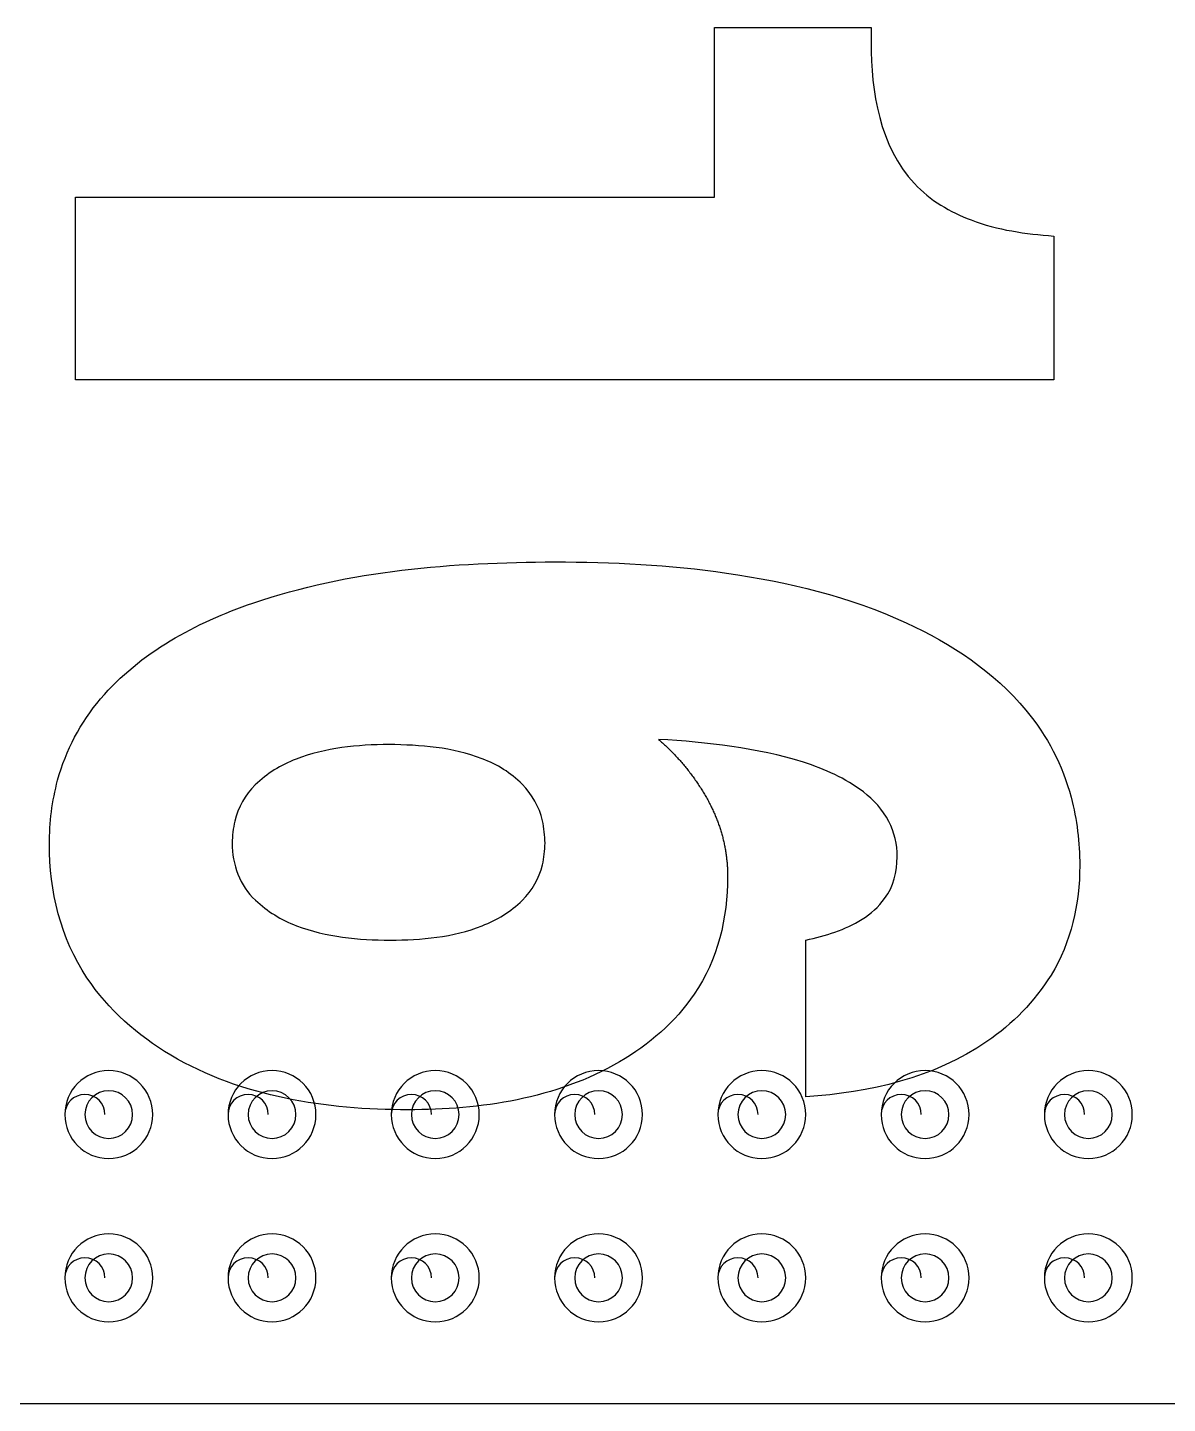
# Model space of a CAD drawing. Header units: millimetres. Extents: x -26.5 to 28.9, y -30 to 30.
# Drawn here: x -6.4 to -1.86, y -2.2 to 3.28 of the extents above; entities that cross this region are included whole.
import ezdxf

# ---------------------------------------------------------------- set-up
doc = ezdxf.new("R2010")
doc.units = ezdxf.units.MM
doc.layers.add('Feature', color=7, linetype='CONTINUOUS')

msp = doc.modelspace()

# ---------------------------------------------------------------- linework, layer by layer
at = {"layer": 'Feature'}
for p, q in [((-3.66299, 2.60149, 2.72), (-3.66299, 3.27649, 2.72)), ((-3.66299, 3.27649, 2.72), (-3.03992, 3.27649, 2.72)), ((-3.66299, 2.60149, 2.72), (-3.66299, 3.27649, 2.72)), ((-3.66299, 2.60149, 2.67), (-3.66299, 3.27649, 2.67)), ((-3.66299, 3.27649, 2.67), (-3.66299, 3.27649, 2.72)), ((-3.66299, 3.27649, 2.72), (-3.03992, 3.27649, 2.72)), ((-3.66299, 3.27649, 2.67), (-3.66299, 3.27649, 2.72)), ((-3.66299, 3.27649, 2.67), (-3.03992, 3.27649, 2.67)), ((-3.66299, 3.27649, 2.67), (-3.03992, 3.27649, 2.67)), ((-3.66299, 2.60149, 2.67), (-3.66299, 3.27649, 2.67)), ((-3.03992, 3.27649, 2.72), (-3.03992, 3.21726, 2.72)), ((-3.03992, 3.27649, 2.67), (-3.03992, 3.27649, 2.72)), ((-3.03992, 3.27649, 2.72), (-3.03992, 3.21726, 2.72)), ((-3.03992, 3.27649, 2.67), (-3.03992, 3.27649, 2.72)), ((-3.03992, 3.27649, 2.67), (-3.03992, 3.21726, 2.67)), ((-3.03992, 3.27649, 2.67), (-3.03992, 3.21726, 2.67)), ((-3.03992, 3.21726, 2.67), (-3.03992, 3.21726, 2.72)), ((-3.03992, 3.21726, 2.67), (-3.03992, 3.21726, 2.72)), ((-6.20722, 1.87457, 2.72), (-6.20722, 2.60149, 2.72)), ((-6.20722, 2.60149, 2.72), (-3.66299, 2.60149, 2.72)), ((-6.20722, 1.87457, 2.72), (-6.20722, 2.60149, 2.72)), ((-6.20722, 1.87457, 2.67), (-6.20722, 2.60149, 2.67)), ((-6.20722, 2.60149, 2.67), (-6.20722, 2.60149, 2.72)), ((-6.20722, 2.60149, 2.72), (-3.66299, 2.60149, 2.72)), ((-6.20722, 2.60149, 2.67), (-6.20722, 2.60149, 2.72)), ((-6.20722, 2.60149, 2.67), (-3.66299, 2.60149, 2.67)), ((-6.20722, 1.87457, 2.67), (-6.20722, 2.60149, 2.67)), ((-6.20722, 2.60149, 2.67), (-3.66299, 2.60149, 2.67)), ((-3.66299, 2.60149, 2.67), (-3.66299, 2.60149, 2.72)), ((-3.66299, 2.60149, 2.67), (-3.66299, 2.60149, 2.72)), ((-2.31299, 2.44653, 2.72), (-2.31299, 1.87457, 2.72)), ((-2.31299, 2.44653, 2.67), (-2.31299, 2.44653, 2.72)), ((-2.31299, 2.44653, 2.72), (-2.31299, 1.87457, 2.72)), ((-2.31299, 2.44653, 2.67), (-2.31299, 2.44653, 2.72)), ((-2.31299, 2.44653, 2.67), (-2.31299, 1.87457, 2.67)), ((-2.31299, 2.44653, 2.67), (-2.31299, 1.87457, 2.67)), ((-2.31299, 1.87457, 2.72), (-6.20722, 1.87457, 2.72)), ((-6.20722, 1.87457, 2.67), (-6.20722, 1.87457, 2.72)), ((-2.31299, 1.87457, 2.72), (-6.20722, 1.87457, 2.72)), ((-2.31299, 1.87457, 2.67), (-6.20722, 1.87457, 2.67)), ((-6.20722, 1.87457, 2.67), (-6.20722, 1.87457, 2.72)), ((-2.31299, 1.87457, 2.67), (-6.20722, 1.87457, 2.67)), ((-2.31299, 1.87457, 2.67), (-2.31299, 1.87457, 2.72)), ((-2.31299, 1.87457, 2.67), (-2.31299, 1.87457, 2.72)), ((-4.29986, 1.14972, 2.67), (-4.29986, 1.14972, 2.72)), ((-4.29986, 1.14972, 2.67), (-4.29986, 1.14972, 2.72)), ((-3.8861, 0.44308, 2.67), (-3.8861, 0.44308, 2.72)), ((-3.8861, 0.44308, 2.67), (-3.8861, 0.44308, 2.72)), ((-4.95945, 0.4228, 2.67), (-4.95945, 0.4228, 2.72)), ((-4.95945, 0.4228, 2.67), (-4.95945, 0.4228, 2.72)), ((-6.31107, 0.02607, 2.67), (-6.31107, 0.02607, 2.72)), ((-6.31107, 0.02607, 2.67), (-6.31107, 0.02607, 2.72)), ((-5.58415, 0.03013, 2.67), (-5.58415, 0.03013, 2.72)), ((-5.58415, 0.03013, 2.67), (-5.58415, 0.03013, 2.72)), ((-4.33799, 0.03013, 2.67), (-4.33799, 0.03013, 2.72)), ((-4.33799, 0.03013, 2.67), (-4.33799, 0.03013, 2.72)), ((-2.93607, -0.02423, 2.67), (-2.93607, -0.02423, 2.72)), ((-2.93607, -0.02423, 2.67), (-2.93607, -0.02423, 2.72)), ((-3.61107, -0.10373, 2.67), (-3.61107, -0.10373, 2.72)), ((-3.61107, -0.10373, 2.67), (-3.61107, -0.10373, 2.72)), ((-2.20915, -0.05911, 2.67), (-2.20915, -0.05911, 2.72)), ((-2.20915, -0.05911, 2.67), (-2.20915, -0.05911, 2.72)), ((-4.95458, -0.35605, 2.67), (-4.95458, -0.35605, 2.72)), ((-4.95458, -0.35605, 2.67), (-4.95458, -0.35605, 2.72)), ((-3.29953, -0.97913, 2.72), (-3.29953, -0.35605, 2.72)), ((-3.29953, -0.97913, 2.72), (-3.29953, -0.35605, 2.72)), ((-3.29953, -0.97913, 2.67), (-3.29953, -0.35605, 2.67)), ((-3.29953, -0.35605, 2.67), (-3.29953, -0.35605, 2.72)), ((-3.29953, -0.35605, 2.67), (-3.29953, -0.35605, 2.72)), ((-3.29953, -0.97913, 2.67), (-3.29953, -0.35605, 2.67)), ((-3.29953, -0.97913, 2.67), (-3.29953, -0.97913, 2.72)), ((-3.29953, -0.97913, 2.67), (-3.29953, -0.97913, 2.72)), ((-4.88319, -1.03105, 2.67), (-4.88319, -1.03105, 2.72)), ((-4.88319, -1.03105, 2.67), (-4.88319, -1.03105, 2.72)), ((-6.25, -1.05, 1.68), (-6.25, -1.05, 1.72)), ((-6.25, -1.05, 1.68), (-6.25, -1.05, 1.72)), ((-5.9, -1.05, 1.68), (-5.9, -1.05, 1.72)), ((-5.9, -1.05, 1.68), (-5.9, -1.05, 1.72)), ((-5.6, -1.05, 1.68), (-5.6, -1.05, 1.72)), ((-5.6, -1.05, 1.68), (-5.6, -1.05, 1.72)), ((-5.25, -1.05, 1.68), (-5.25, -1.05, 1.72)), ((-5.25, -1.05, 1.68), (-5.25, -1.05, 1.72)), ((-4.95, -1.05, 1.68), (-4.95, -1.05, 1.72)), ((-4.95, -1.05, 1.68), (-4.95, -1.05, 1.72)), ((-4.6, -1.05, 1.68), (-4.6, -1.05, 1.72)), ((-4.6, -1.05, 1.68), (-4.6, -1.05, 1.72)), ((-4.3, -1.05, 1.68), (-4.3, -1.05, 1.72)), ((-4.3, -1.05, 1.68), (-4.3, -1.05, 1.72)), ((-3.95, -1.05, 1.68), (-3.95, -1.05, 1.72)), ((-3.95, -1.05, 1.68), (-3.95, -1.05, 1.72)), ((-3.65, -1.05, 1.68), (-3.65, -1.05, 1.72)), ((-3.65, -1.05, 1.68), (-3.65, -1.05, 1.72)), ((-3.3, -1.05, 1.68), (-3.3, -1.05, 1.72)), ((-3.3, -1.05, 1.68), (-3.3, -1.05, 1.72)), ((-3, -1.05, 1.68), (-3, -1.05, 1.72)), ((-3, -1.05, 1.68), (-3, -1.05, 1.72)), ((-2.65, -1.05, 1.68), (-2.65, -1.05, 1.72)), ((-2.65, -1.05, 1.68), (-2.65, -1.05, 1.72)), ((-2.35, -1.05, 1.68), (-2.35, -1.05, 1.72)), ((-2.35, -1.05, 1.68), (-2.35, -1.05, 1.72)), ((-2, -1.05, 1.68), (-2, -1.05, 1.72)), ((-2, -1.05, 1.68), (-2, -1.05, 1.72)), ((-6.25, -1.7, 1.68), (-6.25, -1.7, 1.72)), ((-6.25, -1.7, 1.68), (-6.25, -1.7, 1.72)), ((-5.9, -1.7, 1.68), (-5.9, -1.7, 1.72)), ((-5.9, -1.7, 1.68), (-5.9, -1.7, 1.72)), ((-5.6, -1.7, 1.68), (-5.6, -1.7, 1.72)), ((-5.6, -1.7, 1.68), (-5.6, -1.7, 1.72)), ((-5.25, -1.7, 1.68), (-5.25, -1.7, 1.72)), ((-5.25, -1.7, 1.68), (-5.25, -1.7, 1.72)), ((-4.95, -1.7, 1.68), (-4.95, -1.7, 1.72)), ((-4.95, -1.7, 1.68), (-4.95, -1.7, 1.72)), ((-4.6, -1.7, 1.68), (-4.6, -1.7, 1.72)), ((-4.6, -1.7, 1.68), (-4.6, -1.7, 1.72)), ((-4.3, -1.7, 1.68), (-4.3, -1.7, 1.72)), ((-4.3, -1.7, 1.68), (-4.3, -1.7, 1.72)), ((-3.95, -1.7, 1.68), (-3.95, -1.7, 1.72)), ((-3.95, -1.7, 1.68), (-3.95, -1.7, 1.72)), ((-3.65, -1.7, 1.68), (-3.65, -1.7, 1.72)), ((-3.65, -1.7, 1.68), (-3.65, -1.7, 1.72)), ((-3.3, -1.7, 1.68), (-3.3, -1.7, 1.72)), ((-3.3, -1.7, 1.68), (-3.3, -1.7, 1.72)), ((-3, -1.7, 1.68), (-3, -1.7, 1.72)), ((-3, -1.7, 1.68), (-3, -1.7, 1.72)), ((-2.65, -1.7, 1.68), (-2.65, -1.7, 1.72)), ((-2.65, -1.7, 1.68), (-2.65, -1.7, 1.72)), ((-2.35, -1.7, 1.68), (-2.35, -1.7, 1.72)), ((-2.35, -1.7, 1.68), (-2.35, -1.7, 1.72)), ((-2, -1.7, 1.68), (-2, -1.7, 1.72)), ((-2, -1.7, 1.68), (-2, -1.7, 1.72)), ((-10.5, -2.2, 2.72), (3.5, -2.2, 2.72)), ((-10.5, -2.2, 1.72), (3.5, -2.2, 1.72)), ((-10.5, -2.2, 2.72), (3.5, -2.2, 2.72)), ((-10.5, -2.2, 1.72), (3.5, -2.2, 1.72))]:
    msp.add_line(p, q, dxfattribs=at)
for centre, radius, start, end in [((-6.075, -1.05, 1.72), 0.175, 0, 180), ((-6.075, -1.05, 1.68), 0.175, 0, 180), ((-6.075, -1.05, 1.72), 0.175, 0, 180), ((-6.075, -1.05, 1.68), 0.175, 0, 180), ((-5.425, -1.05, 1.72), 0.175, 0, -180), ((-5.425, -1.05, 1.68), 0.175, 0, -180), ((-5.425, -1.05, 1.72), 0.175, 0, -180), ((-5.425, -1.05, 1.68), 0.175, 0, -180), ((-4.775, -1.05, 1.72), 0.175, 0, 180), ((-4.775, -1.05, 1.68), 0.175, 0, 180), ((-4.775, -1.05, 1.72), 0.175, 0, 180), ((-4.775, -1.05, 1.68), 0.175, 0, 180), ((-4.125, -1.05, 1.72), 0.175, 0, 180), ((-4.125, -1.05, 1.68), 0.175, 0, 180), ((-4.125, -1.05, 1.72), 0.175, 0, 180), ((-4.125, -1.05, 1.68), 0.175, 0, 180), ((-3.475, -1.05, 1.72), 0.175, 0, 180), ((-3.475, -1.05, 1.68), 0.175, 0, 180), ((-3.475, -1.05, 1.72), 0.175, 0, 180), ((-3.475, -1.05, 1.68), 0.175, 0, 180), ((-2.825, -1.05, 1.72), 0.175, 0, 180), ((-2.825, -1.05, 1.68), 0.175, 0, 180), ((-2.825, -1.05, 1.72), 0.175, 0, 180), ((-2.825, -1.05, 1.68), 0.175, 0, 180), ((-2.175, -1.05, 1.72), 0.175, 0, 180), ((-2.175, -1.05, 1.68), 0.175, 0, 180), ((-2.175, -1.05, 1.72), 0.175, 0, 180), ((-2.175, -1.05, 1.68), 0.175, 0, 180), ((-6.17, -1.05, 1.68), 0.08, 0, 180), ((-6.17, -1.05, 1.68), 0.08, 0, 180), ((-6.075, -1.05, 1.6), 0.095, 0, 180), ((-6.075, -1.05, 1.6), 0.095, 0, 180), ((-5.98, -1.05, 1.68), 0.08, 0, 0), ((-5.98, -1.05, 1.68), 0.08, 0, 0), ((-5.52, -1.05, 1.68), 0.08, 0, 180), ((-5.52, -1.05, 1.68), 0.08, 0, 180), ((-5.425, -1.05, 1.6), 0.095, 0, -180), ((-5.425, -1.05, 1.6), 0.095, 0, -180), ((-5.33, -1.05, 1.68), 0.08, 0, 0), ((-5.33, -1.05, 1.68), 0.08, 0, 0), ((-4.87, -1.05, 1.68), 0.08, 0, 180), ((-4.87, -1.05, 1.68), 0.08, 0, 180), ((-4.775, -1.05, 1.6), 0.095, 0, 180), ((-4.775, -1.05, 1.6), 0.095, 0, 180), ((-4.68, -1.05, 1.68), 0.08, 0, 0), ((-4.68, -1.05, 1.68), 0.08, 0, 0), ((-4.22, -1.05, 1.68), 0.08, 0, 180), ((-4.22, -1.05, 1.68), 0.08, 0, 180), ((-4.125, -1.05, 1.6), 0.095, 0, 180), ((-4.125, -1.05, 1.6), 0.095, 0, 180), ((-4.03, -1.05, 1.68), 0.08, 0, 0), ((-4.03, -1.05, 1.68), 0.08, 0, 0), ((-3.57, -1.05, 1.68), 0.08, 0, 180), ((-3.57, -1.05, 1.68), 0.08, 0, 180), ((-3.475, -1.05, 1.6), 0.095, 0, 180), ((-3.475, -1.05, 1.6), 0.095, 0, 180), ((-3.38, -1.05, 1.68), 0.08, 0, 0), ((-3.38, -1.05, 1.68), 0.08, 0, 0), ((-2.92, -1.05, 1.68), 0.08, 0, 180), ((-2.92, -1.05, 1.68), 0.08, 0, 180), ((-2.825, -1.05, 1.6), 0.095, 0, 180), ((-2.825, -1.05, 1.6), 0.095, 0, 180), ((-2.73, -1.05, 1.68), 0.08, 0, 0), ((-2.73, -1.05, 1.68), 0.08, 0, 0), ((-2.27, -1.05, 1.68), 0.08, 0, 180), ((-2.27, -1.05, 1.68), 0.08, 0, 180), ((-2.175, -1.05, 1.6), 0.095, 0, 180), ((-2.175, -1.05, 1.6), 0.095, 0, 180), ((-2.08, -1.05, 1.68), 0.08, 0, 0), ((-2.08, -1.05, 1.68), 0.08, 0, 0), ((-6.075, -1.05, 1.68), 0.175, 180, 0), ((-6.075, -1.05, 1.68), 0.175, 180, 0), ((-6.075, -1.05, 1.72), 0.175, 180, 0), ((-6.075, -1.05, 1.72), 0.175, 180, 0), ((-6.075, -1.05, 1.6), 0.095, 180, 0), ((-6.075, -1.05, 1.6), 0.095, 180, 0), ((-5.425, -1.05, 1.68), 0.175, -180, 0), ((-5.425, -1.05, 1.68), 0.175, -180, 0), ((-5.425, -1.05, 1.72), 0.175, -180, 0), ((-5.425, -1.05, 1.72), 0.175, -180, 0), ((-5.425, -1.05, 1.6), 0.095, -180, 0), ((-5.425, -1.05, 1.6), 0.095, -180, 0), ((-4.775, -1.05, 1.68), 0.175, 180, 0), ((-4.775, -1.05, 1.68), 0.175, 180, 0), ((-4.775, -1.05, 1.72), 0.175, 180, 0), ((-4.775, -1.05, 1.72), 0.175, 180, 0), ((-4.775, -1.05, 1.6), 0.095, 180, 0), ((-4.775, -1.05, 1.6), 0.095, 180, 0), ((-4.125, -1.05, 1.68), 0.175, 180, 0), ((-4.125, -1.05, 1.68), 0.175, 180, 0), ((-4.125, -1.05, 1.72), 0.175, 180, 0), ((-4.125, -1.05, 1.72), 0.175, 180, 0), ((-4.125, -1.05, 1.6), 0.095, 180, 0), ((-4.125, -1.05, 1.6), 0.095, 180, 0), ((-3.475, -1.05, 1.68), 0.175, 180, 0), ((-3.475, -1.05, 1.68), 0.175, 180, 0), ((-3.475, -1.05, 1.72), 0.175, 180, 0), ((-3.475, -1.05, 1.72), 0.175, 180, 0), ((-3.475, -1.05, 1.6), 0.095, 180, 0), ((-3.475, -1.05, 1.6), 0.095, 180, 0), ((-2.825, -1.05, 1.68), 0.175, 180, 0), ((-2.825, -1.05, 1.68), 0.175, 180, 0), ((-2.825, -1.05, 1.72), 0.175, 180, 0), ((-2.825, -1.05, 1.72), 0.175, 180, 0), ((-2.825, -1.05, 1.6), 0.095, 180, 0), ((-2.825, -1.05, 1.6), 0.095, 180, 0), ((-2.175, -1.05, 1.68), 0.175, 180, 0), ((-2.175, -1.05, 1.68), 0.175, 180, 0), ((-2.175, -1.05, 1.72), 0.175, 180, 0), ((-2.175, -1.05, 1.72), 0.175, 180, 0), ((-2.175, -1.05, 1.6), 0.095, 180, 0), ((-2.175, -1.05, 1.6), 0.095, 180, 0), ((-6.075, -1.7, 1.72), 0.175, 0, 180), ((-6.075, -1.7, 1.68), 0.175, 0, 180), ((-6.075, -1.7, 1.72), 0.175, 0, 180), ((-6.075, -1.7, 1.68), 0.175, 0, 180), ((-5.425, -1.7, 1.72), 0.175, 0, -180), ((-5.425, -1.7, 1.68), 0.175, 0, -180), ((-5.425, -1.7, 1.72), 0.175, 0, -180), ((-5.425, -1.7, 1.68), 0.175, 0, -180), ((-4.775, -1.7, 1.72), 0.175, 0, 180), ((-4.775, -1.7, 1.68), 0.175, 0, 180), ((-4.775, -1.7, 1.72), 0.175, 0, 180), ((-4.775, -1.7, 1.68), 0.175, 0, 180), ((-4.125, -1.7, 1.72), 0.175, 0, 180), ((-4.125, -1.7, 1.68), 0.175, 0, 180), ((-4.125, -1.7, 1.72), 0.175, 0, 180), ((-4.125, -1.7, 1.68), 0.175, 0, 180), ((-3.475, -1.7, 1.72), 0.175, 0, 180), ((-3.475, -1.7, 1.68), 0.175, 0, 180), ((-3.475, -1.7, 1.72), 0.175, 0, 180), ((-3.475, -1.7, 1.68), 0.175, 0, 180), ((-2.825, -1.7, 1.72), 0.175, 0, 180), ((-2.825, -1.7, 1.68), 0.175, 0, 180), ((-2.825, -1.7, 1.72), 0.175, 0, 180), ((-2.825, -1.7, 1.68), 0.175, 0, 180), ((-2.175, -1.7, 1.72), 0.175, 0, 180), ((-2.175, -1.7, 1.68), 0.175, 0, 180), ((-2.175, -1.7, 1.72), 0.175, 0, 180), ((-2.175, -1.7, 1.68), 0.175, 0, 180), ((-6.17, -1.7, 1.68), 0.08, 0, 180), ((-6.17, -1.7, 1.68), 0.08, 0, 180), ((-6.075, -1.7, 1.6), 0.095, 0, 180), ((-6.075, -1.7, 1.6), 0.095, 0, 180), ((-5.98, -1.7, 1.68), 0.08, 0, 0), ((-5.98, -1.7, 1.68), 0.08, 0, 0), ((-5.52, -1.7, 1.68), 0.08, 0, 180), ((-5.52, -1.7, 1.68), 0.08, 0, 180), ((-5.425, -1.7, 1.6), 0.095, 0, -180), ((-5.425, -1.7, 1.6), 0.095, 0, -180), ((-5.33, -1.7, 1.68), 0.08, 0, 0), ((-5.33, -1.7, 1.68), 0.08, 0, 0), ((-4.87, -1.7, 1.68), 0.08, 0, 180), ((-4.87, -1.7, 1.68), 0.08, 0, 180), ((-4.775, -1.7, 1.6), 0.095, 0, 180), ((-4.775, -1.7, 1.6), 0.095, 0, 180), ((-4.68, -1.7, 1.68), 0.08, 0, 0), ((-4.68, -1.7, 1.68), 0.08, 0, 0), ((-4.22, -1.7, 1.68), 0.08, 0, 180), ((-4.22, -1.7, 1.68), 0.08, 0, 180), ((-4.125, -1.7, 1.6), 0.095, 0, 180), ((-4.125, -1.7, 1.6), 0.095, 0, 180), ((-4.03, -1.7, 1.68), 0.08, 0, 0), ((-4.03, -1.7, 1.68), 0.08, 0, 0), ((-3.57, -1.7, 1.68), 0.08, 0, 180), ((-3.57, -1.7, 1.68), 0.08, 0, 180), ((-3.475, -1.7, 1.6), 0.095, 0, 180), ((-3.475, -1.7, 1.6), 0.095, 0, 180), ((-3.38, -1.7, 1.68), 0.08, 0, 0), ((-3.38, -1.7, 1.68), 0.08, 0, 0), ((-2.92, -1.7, 1.68), 0.08, 0, 180), ((-2.92, -1.7, 1.68), 0.08, 0, 180), ((-2.825, -1.7, 1.6), 0.095, 0, 180), ((-2.825, -1.7, 1.6), 0.095, 0, 180), ((-2.73, -1.7, 1.68), 0.08, 0, 0), ((-2.73, -1.7, 1.68), 0.08, 0, 0), ((-2.27, -1.7, 1.68), 0.08, 0, 180), ((-2.27, -1.7, 1.68), 0.08, 0, 180), ((-2.175, -1.7, 1.6), 0.095, 0, 180), ((-2.175, -1.7, 1.6), 0.095, 0, 180), ((-2.08, -1.7, 1.68), 0.08, 0, 0), ((-2.08, -1.7, 1.68), 0.08, 0, 0), ((-6.075, -1.7, 1.68), 0.175, 180, 0), ((-6.075, -1.7, 1.68), 0.175, 180, 0), ((-6.075, -1.7, 1.72), 0.175, 180, 0), ((-6.075, -1.7, 1.72), 0.175, 180, 0), ((-6.075, -1.7, 1.6), 0.095, 180, 0), ((-6.075, -1.7, 1.6), 0.095, 180, 0), ((-5.425, -1.7, 1.68), 0.175, -180, 0), ((-5.425, -1.7, 1.68), 0.175, -180, 0), ((-5.425, -1.7, 1.72), 0.175, -180, 0), ((-5.425, -1.7, 1.72), 0.175, -180, 0), ((-5.425, -1.7, 1.6), 0.095, -180, 0), ((-5.425, -1.7, 1.6), 0.095, -180, 0), ((-4.775, -1.7, 1.68), 0.175, 180, 0), ((-4.775, -1.7, 1.68), 0.175, 180, 0), ((-4.775, -1.7, 1.72), 0.175, 180, 0), ((-4.775, -1.7, 1.72), 0.175, 180, 0), ((-4.775, -1.7, 1.6), 0.095, 180, 0), ((-4.775, -1.7, 1.6), 0.095, 180, 0), ((-4.125, -1.7, 1.68), 0.175, 180, 0), ((-4.125, -1.7, 1.68), 0.175, 180, 0), ((-4.125, -1.7, 1.72), 0.175, 180, 0), ((-4.125, -1.7, 1.72), 0.175, 180, 0), ((-4.125, -1.7, 1.6), 0.095, 180, 0), ((-4.125, -1.7, 1.6), 0.095, 180, 0), ((-3.475, -1.7, 1.68), 0.175, 180, 0), ((-3.475, -1.7, 1.68), 0.175, 180, 0), ((-3.475, -1.7, 1.72), 0.175, 180, 0), ((-3.475, -1.7, 1.72), 0.175, 180, 0), ((-3.475, -1.7, 1.6), 0.095, 180, 0), ((-3.475, -1.7, 1.6), 0.095, 180, 0), ((-2.825, -1.7, 1.68), 0.175, 180, 0), ((-2.825, -1.7, 1.68), 0.175, 180, 0), ((-2.825, -1.7, 1.72), 0.175, 180, 0), ((-2.825, -1.7, 1.72), 0.175, 180, 0), ((-2.825, -1.7, 1.6), 0.095, 180, 0), ((-2.825, -1.7, 1.6), 0.095, 180, 0), ((-2.175, -1.7, 1.68), 0.175, 180, 0), ((-2.175, -1.7, 1.68), 0.175, 180, 0), ((-2.175, -1.7, 1.72), 0.175, 180, 0), ((-2.175, -1.7, 1.72), 0.175, 180, 0), ((-2.175, -1.7, 1.6), 0.095, 180, 0), ((-2.175, -1.7, 1.6), 0.095, 180, 0)]:
    msp.add_arc(centre, radius, start, end, dxfattribs=at)
for points, degree, knots in [([(-3.03992, 3.21726, 2.72), (-3.0399, 3.01993, 2.72), (-3.00642, 2.8051, 2.72), (-2.86711, 2.65504, 2.72), (-2.80555, 2.58906, 2.72), (-2.72569, 2.54185, 2.72), (-2.64157, 2.51062, 2.72), (-2.5366, 2.4704, 2.72), (-2.42445, 2.45487, 2.72), (-2.31299, 2.44653, 2.72)], 3, [0, 0, 0, 0, 0.498409, 0.498409, 0.498409, 0.721971, 0.721971, 0.721971, 1, 1, 1, 1]), ([(-3.03992, 3.21726, 2.72), (-3.0399, 3.01993, 2.72), (-3.00642, 2.8051, 2.72), (-2.86711, 2.65504, 2.72), (-2.80555, 2.58906, 2.72), (-2.72569, 2.54185, 2.72), (-2.64157, 2.51062, 2.72), (-2.5366, 2.4704, 2.72), (-2.42445, 2.45487, 2.72), (-2.31299, 2.44653, 2.72)], 3, [0, 0, 0, 0, 0.498409, 0.498409, 0.498409, 0.721971, 0.721971, 0.721971, 1, 1, 1, 1]), ([(-3.03992, 3.21726, 2.67), (-3.0399, 3.01993, 2.67), (-3.00642, 2.8051, 2.67), (-2.86711, 2.65504, 2.67), (-2.80555, 2.58906, 2.67), (-2.72569, 2.54185, 2.67), (-2.64157, 2.51062, 2.67), (-2.5366, 2.4704, 2.67), (-2.42445, 2.45487, 2.67), (-2.31299, 2.44653, 2.67)], 3, [0, 0, 0, 0, 0.498409, 0.498409, 0.498409, 0.721971, 0.721971, 0.721971, 1, 1, 1, 1]), ([(-3.03992, 3.21726, 2.67), (-3.0399, 3.01993, 2.67), (-3.00642, 2.8051, 2.67), (-2.86711, 2.65504, 2.67), (-2.80555, 2.58906, 2.67), (-2.72569, 2.54185, 2.67), (-2.64157, 2.51062, 2.67), (-2.5366, 2.4704, 2.67), (-2.42445, 2.45487, 2.67), (-2.31299, 2.44653, 2.67)], 3, [0, 0, 0, 0, 0.498409, 0.498409, 0.498409, 0.721971, 0.721971, 0.721971, 1, 1, 1, 1]), ([(-6.31107, 0.02607, 2.72), (-6.31128, 0.11245, 2.72), (-6.30046, 0.19736, 2.72), (-6.27862, 0.28082, 2.72), (-6.24509, 0.40109, 2.72), (-6.18803, 0.50899, 2.72), (-6.10743, 0.60453, 2.72), (-5.94978, 0.78963, 2.72), (-5.72812, 0.90735, 2.72), (-5.50139, 0.98584, 2.72), (-5.11562, 1.11691, 2.72), (-4.70467, 1.14804, 2.72), (-4.29986, 1.14972, 2.72)], 3, [0, 0, 0, 0, 0.100213, 0.100213, 0.100213, 0.243793, 0.243793, 0.243793, 0.525788, 0.525788, 0.525788, 1, 1, 1, 1]), ([(-6.31107, 0.02607, 2.72), (-6.31128, 0.11245, 2.72), (-6.30046, 0.19736, 2.72), (-6.27862, 0.28082, 2.72), (-6.24509, 0.40109, 2.72), (-6.18803, 0.50899, 2.72), (-6.10743, 0.60453, 2.72), (-5.94978, 0.78963, 2.72), (-5.72812, 0.90735, 2.72), (-5.50139, 0.98584, 2.72), (-5.11562, 1.11691, 2.72), (-4.70467, 1.14804, 2.72), (-4.29986, 1.14972, 2.72)], 3, [0, 0, 0, 0, 0.100213, 0.100213, 0.100213, 0.243793, 0.243793, 0.243793, 0.525788, 0.525788, 0.525788, 1, 1, 1, 1]), ([(-6.31107, 0.02607, 2.67), (-6.31128, 0.11245, 2.67), (-6.30046, 0.19736, 2.67), (-6.27862, 0.28082, 2.67), (-6.24509, 0.40109, 2.67), (-6.18803, 0.50899, 2.67), (-6.10743, 0.60453, 2.67), (-5.94978, 0.78963, 2.67), (-5.72812, 0.90735, 2.67), (-5.50139, 0.98584, 2.67), (-5.11562, 1.11691, 2.67), (-4.70467, 1.14804, 2.67), (-4.29986, 1.14972, 2.67)], 3, [0, 0, 0, 0, 0.100213, 0.100213, 0.100213, 0.243793, 0.243793, 0.243793, 0.525788, 0.525788, 0.525788, 1, 1, 1, 1]), ([(-6.31107, 0.02607, 2.67), (-6.31128, 0.11245, 2.67), (-6.30046, 0.19736, 2.67), (-6.27862, 0.28082, 2.67), (-6.24509, 0.40109, 2.67), (-6.18803, 0.50899, 2.67), (-6.10743, 0.60453, 2.67), (-5.94978, 0.78963, 2.67), (-5.72812, 0.90735, 2.67), (-5.50139, 0.98584, 2.67), (-5.11562, 1.11691, 2.67), (-4.70467, 1.14804, 2.67), (-4.29986, 1.14972, 2.67)], 3, [0, 0, 0, 0, 0.100213, 0.100213, 0.100213, 0.243793, 0.243793, 0.243793, 0.525788, 0.525788, 0.525788, 1, 1, 1, 1]), ([(-4.29986, 1.14972, 2.72), (-4.0713, 1.14884, 2.72), (-3.84227, 1.13875, 2.72), (-3.61594, 1.1051, 2.72), (-3.37065, 1.06906, 2.72), (-3.12613, 1.01203, 2.72), (-2.90037, 0.90714, 2.72), (-2.72069, 0.82459, 2.72), (-2.5503, 0.71265, 2.72), (-2.42333, 0.5591, 2.72), (-2.33824, 0.45666, 2.72), (-2.2782, 0.34119, 2.72), (-2.24322, 0.21267, 2.72), (-2.22086, 0.12351, 2.72), (-2.2095, 0.03292, 2.72), (-2.20915, -0.05911, 2.72)], 3, [0, 0, 0, 0, 0.254642, 0.254642, 0.254642, 0.531181, 0.531181, 0.531181, 0.752152, 0.752152, 0.752152, 0.898115, 0.898115, 0.898115, 1, 1, 1, 1]), ([(-4.29986, 1.14972, 2.72), (-4.0713, 1.14884, 2.72), (-3.84227, 1.13875, 2.72), (-3.61594, 1.1051, 2.72), (-3.37065, 1.06906, 2.72), (-3.12613, 1.01203, 2.72), (-2.90037, 0.90714, 2.72), (-2.72069, 0.82459, 2.72), (-2.5503, 0.71265, 2.72), (-2.42333, 0.5591, 2.72), (-2.33824, 0.45666, 2.72), (-2.2782, 0.34119, 2.72), (-2.24322, 0.21267, 2.72), (-2.22086, 0.12351, 2.72), (-2.2095, 0.03292, 2.72), (-2.20915, -0.05911, 2.72)], 3, [0, 0, 0, 0, 0.254642, 0.254642, 0.254642, 0.531181, 0.531181, 0.531181, 0.752152, 0.752152, 0.752152, 0.898115, 0.898115, 0.898115, 1, 1, 1, 1]), ([(-4.29986, 1.14972, 2.67), (-4.0713, 1.14884, 2.67), (-3.84227, 1.13875, 2.67), (-3.61594, 1.1051, 2.67), (-3.37065, 1.06906, 2.67), (-3.12613, 1.01203, 2.67), (-2.90037, 0.90714, 2.67), (-2.72069, 0.82459, 2.67), (-2.5503, 0.71265, 2.67), (-2.42333, 0.5591, 2.67), (-2.33824, 0.45666, 2.67), (-2.2782, 0.34119, 2.67), (-2.24322, 0.21267, 2.67), (-2.22086, 0.12351, 2.67), (-2.2095, 0.03292, 2.67), (-2.20915, -0.05911, 2.67)], 3, [0, 0, 0, 0, 0.254642, 0.254642, 0.254642, 0.531181, 0.531181, 0.531181, 0.752152, 0.752152, 0.752152, 0.898115, 0.898115, 0.898115, 1, 1, 1, 1]), ([(-4.29986, 1.14972, 2.67), (-4.0713, 1.14884, 2.67), (-3.84227, 1.13875, 2.67), (-3.61594, 1.1051, 2.67), (-3.37065, 1.06906, 2.67), (-3.12613, 1.01203, 2.67), (-2.90037, 0.90714, 2.67), (-2.72069, 0.82459, 2.67), (-2.5503, 0.71265, 2.67), (-2.42333, 0.5591, 2.67), (-2.33824, 0.45666, 2.67), (-2.2782, 0.34119, 2.67), (-2.24322, 0.21267, 2.67), (-2.22086, 0.12351, 2.67), (-2.2095, 0.03292, 2.67), (-2.20915, -0.05911, 2.67)], 3, [0, 0, 0, 0, 0.254642, 0.254642, 0.254642, 0.531181, 0.531181, 0.531181, 0.752152, 0.752152, 0.752152, 0.898115, 0.898115, 0.898115, 1, 1, 1, 1]), ([(-2.93607, -0.02423, 2.72), (-2.93607, 0.02554, 2.72), (-2.94716, 0.07259, 2.72), (-2.96933, 0.11694, 2.72), (-2.9948, 0.16317, 2.72), (-3.0286, 0.20211, 2.72), (-3.07075, 0.23377, 2.72), (-3.14135, 0.28873, 2.72), (-3.22458, 0.325, 2.72), (-3.30927, 0.35221, 2.72), (-3.4961, 0.40992, 2.72), (-3.69158, 0.43191, 2.72), (-3.8861, 0.44308, 2.72)], 3, [0, 0, 0, 0, 0.12662, 0.12662, 0.12662, 0.261482, 0.261482, 0.261482, 0.493187, 0.493187, 0.493187, 1, 1, 1, 1]), ([(-3.8861, 0.44308, 2.72), (-3.75811, 0.3324, 2.72), (-3.68003, 0.18265, 2.72), (-3.61141, 0.0476, 2.72), (-3.61107, -0.10373, 2.72)], 2, [0, 0, 0, 0.52916, 0.52916, 1, 1, 1]), ([(-2.93607, -0.02423, 2.72), (-2.93607, 0.02554, 2.72), (-2.94716, 0.07259, 2.72), (-2.96933, 0.11694, 2.72), (-2.9948, 0.16317, 2.72), (-3.0286, 0.20211, 2.72), (-3.07075, 0.23377, 2.72), (-3.14135, 0.28873, 2.72), (-3.22458, 0.325, 2.72), (-3.30927, 0.35221, 2.72), (-3.4961, 0.40992, 2.72), (-3.69158, 0.43191, 2.72), (-3.8861, 0.44308, 2.72)], 3, [0, 0, 0, 0, 0.12662, 0.12662, 0.12662, 0.261482, 0.261482, 0.261482, 0.493187, 0.493187, 0.493187, 1, 1, 1, 1]), ([(-2.93607, -0.02423, 2.67), (-2.93607, 0.02554, 2.67), (-2.94716, 0.07259, 2.67), (-2.96933, 0.11694, 2.67), (-2.9948, 0.16317, 2.67), (-3.0286, 0.20211, 2.67), (-3.07075, 0.23377, 2.67), (-3.14135, 0.28873, 2.67), (-3.22458, 0.325, 2.67), (-3.30927, 0.35221, 2.67), (-3.4961, 0.40992, 2.67), (-3.69158, 0.43191, 2.67), (-3.8861, 0.44308, 2.67)], 3, [0, 0, 0, 0, 0.12662, 0.12662, 0.12662, 0.261482, 0.261482, 0.261482, 0.493187, 0.493187, 0.493187, 1, 1, 1, 1]), ([(-3.8861, 0.44308, 2.72), (-3.75811, 0.3324, 2.72), (-3.68003, 0.18265, 2.72), (-3.61141, 0.0476, 2.72), (-3.61107, -0.10373, 2.72)], 2, [0, 0, 0, 0.52916, 0.52916, 1, 1, 1]), ([(-3.8861, 0.44308, 2.67), (-3.75811, 0.3324, 2.67), (-3.68003, 0.18265, 2.67), (-3.61141, 0.0476, 2.67), (-3.61107, -0.10373, 2.67)], 2, [0, 0, 0, 0.52916, 0.52916, 1, 1, 1]), ([(-3.8861, 0.44308, 2.67), (-3.75811, 0.3324, 2.67), (-3.68003, 0.18265, 2.67), (-3.61141, 0.0476, 2.67), (-3.61107, -0.10373, 2.67)], 2, [0, 0, 0, 0.52916, 0.52916, 1, 1, 1]), ([(-2.93607, -0.02423, 2.67), (-2.93607, 0.02554, 2.67), (-2.94716, 0.07259, 2.67), (-2.96933, 0.11694, 2.67), (-2.9948, 0.16317, 2.67), (-3.0286, 0.20211, 2.67), (-3.07075, 0.23377, 2.67), (-3.14135, 0.28873, 2.67), (-3.22458, 0.325, 2.67), (-3.30927, 0.35221, 2.67), (-3.4961, 0.40992, 2.67), (-3.69158, 0.43191, 2.67), (-3.8861, 0.44308, 2.67)], 3, [0, 0, 0, 0, 0.12662, 0.12662, 0.12662, 0.261482, 0.261482, 0.261482, 0.493187, 0.493187, 0.493187, 1, 1, 1, 1]), ([(-4.95945, 0.4228, 2.67), (-5.08454, 0.42164, 2.67), (-5.21187, 0.41059, 2.67), (-5.3294, 0.36438, 2.67), (-5.39064, 0.34154, 2.67), (-5.44473, 0.30746, 2.67), (-5.49166, 0.26216, 2.67), (-5.53202, 0.22137, 2.67), (-5.55933, 0.17323, 2.67), (-5.5736, 0.11775, 2.67), (-5.57955, 0.08901, 2.67), (-5.58307, 0.05981, 2.67), (-5.58415, 0.03013, 2.67)], 3, [0, 0, 0, 0, 0.456258, 0.456258, 0.456258, 0.689959, 0.689959, 0.689959, 0.893035, 0.893035, 0.893035, 1, 1, 1, 1]), ([(-4.95945, 0.4228, 2.72), (-5.08454, 0.42164, 2.72), (-5.21187, 0.41059, 2.72), (-5.3294, 0.36438, 2.72), (-5.39064, 0.34154, 2.72), (-5.44473, 0.30746, 2.72), (-5.49166, 0.26216, 2.72), (-5.53202, 0.22137, 2.72), (-5.55933, 0.17323, 2.72), (-5.5736, 0.11775, 2.72), (-5.57955, 0.08901, 2.72), (-5.58307, 0.05981, 2.72), (-5.58415, 0.03013, 2.72)], 3, [0, 0, 0, 0, 0.456258, 0.456258, 0.456258, 0.689959, 0.689959, 0.689959, 0.893035, 0.893035, 0.893035, 1, 1, 1, 1]), ([(-4.95945, 0.4228, 2.67), (-5.08454, 0.42164, 2.67), (-5.21187, 0.41059, 2.67), (-5.3294, 0.36438, 2.67), (-5.39064, 0.34154, 2.67), (-5.44473, 0.30746, 2.67), (-5.49166, 0.26216, 2.67), (-5.53202, 0.22137, 2.67), (-5.55933, 0.17323, 2.67), (-5.5736, 0.11775, 2.67), (-5.57955, 0.08901, 2.67), (-5.58307, 0.05981, 2.67), (-5.58415, 0.03013, 2.67)], 3, [0, 0, 0, 0, 0.456258, 0.456258, 0.456258, 0.689959, 0.689959, 0.689959, 0.893035, 0.893035, 0.893035, 1, 1, 1, 1]), ([(-4.95945, 0.4228, 2.72), (-5.08454, 0.42164, 2.72), (-5.21187, 0.41059, 2.72), (-5.3294, 0.36438, 2.72), (-5.39064, 0.34154, 2.72), (-5.44473, 0.30746, 2.72), (-5.49166, 0.26216, 2.72), (-5.53202, 0.22137, 2.72), (-5.55933, 0.17323, 2.72), (-5.5736, 0.11775, 2.72), (-5.57955, 0.08901, 2.72), (-5.58307, 0.05981, 2.72), (-5.58415, 0.03013, 2.72)], 3, [0, 0, 0, 0, 0.456258, 0.456258, 0.456258, 0.689959, 0.689959, 0.689959, 0.893035, 0.893035, 0.893035, 1, 1, 1, 1]), ([(-4.33799, 0.03013, 2.67), (-4.33865, 0.06037, 2.67), (-4.34189, 0.09011, 2.67), (-4.34773, 0.11937, 2.67), (-4.36183, 0.17495, 2.67), (-4.38887, 0.22336, 2.67), (-4.42886, 0.26459, 2.67), (-4.47484, 0.30976, 2.67), (-4.52812, 0.34356, 2.67), (-4.58868, 0.36601, 2.67), (-4.70656, 0.41197, 2.67), (-4.8343, 0.42089, 2.67), (-4.95945, 0.4228, 2.67)], 3, [0, 0, 0, 0, 0.108831, 0.108831, 0.108831, 0.312274, 0.312274, 0.312274, 0.543061, 0.543061, 0.543061, 1, 1, 1, 1]), ([(-4.33799, 0.03013, 2.72), (-4.33865, 0.06037, 2.72), (-4.34189, 0.09011, 2.72), (-4.34773, 0.11937, 2.72), (-4.36183, 0.17495, 2.72), (-4.38887, 0.22336, 2.72), (-4.42886, 0.26459, 2.72), (-4.47484, 0.30976, 2.72), (-4.52812, 0.34356, 2.72), (-4.58868, 0.36601, 2.72), (-4.70656, 0.41197, 2.72), (-4.8343, 0.42089, 2.72), (-4.95945, 0.4228, 2.72)], 3, [0, 0, 0, 0, 0.108831, 0.108831, 0.108831, 0.312274, 0.312274, 0.312274, 0.543061, 0.543061, 0.543061, 1, 1, 1, 1]), ([(-4.33799, 0.03013, 2.67), (-4.33865, 0.06037, 2.67), (-4.34189, 0.09011, 2.67), (-4.34773, 0.11937, 2.67), (-4.36183, 0.17495, 2.67), (-4.38887, 0.22336, 2.67), (-4.42886, 0.26459, 2.67), (-4.47484, 0.30976, 2.67), (-4.52812, 0.34356, 2.67), (-4.58868, 0.36601, 2.67), (-4.70656, 0.41197, 2.67), (-4.8343, 0.42089, 2.67), (-4.95945, 0.4228, 2.67)], 3, [0, 0, 0, 0, 0.108831, 0.108831, 0.108831, 0.312274, 0.312274, 0.312274, 0.543061, 0.543061, 0.543061, 1, 1, 1, 1]), ([(-4.33799, 0.03013, 2.72), (-4.33865, 0.06037, 2.72), (-4.34189, 0.09011, 2.72), (-4.34773, 0.11937, 2.72), (-4.36183, 0.17495, 2.72), (-4.38887, 0.22336, 2.72), (-4.42886, 0.26459, 2.72), (-4.47484, 0.30976, 2.72), (-4.52812, 0.34356, 2.72), (-4.58868, 0.36601, 2.72), (-4.70656, 0.41197, 2.72), (-4.8343, 0.42089, 2.72), (-4.95945, 0.4228, 2.72)], 3, [0, 0, 0, 0, 0.108831, 0.108831, 0.108831, 0.312274, 0.312274, 0.312274, 0.543061, 0.543061, 0.543061, 1, 1, 1, 1]), ([(-4.88319, -1.03105, 2.72), (-5.20828, -1.03116, 2.72), (-5.54432, -0.98111, 2.72), (-5.82835, -0.81362, 2.72), (-5.95925, -0.73562, 2.72), (-6.07738, -0.63309, 2.72), (-6.16179, -0.50533, 2.72), (-6.2663, -0.34951, 2.72), (-6.312, -0.16008, 2.72), (-6.31107, 0.02607, 2.72)], 3, [0, 0, 0, 0, 0.490927, 0.490927, 0.490927, 0.719918, 0.719918, 0.719918, 1, 1, 1, 1]), ([(-4.88319, -1.03105, 2.72), (-5.20828, -1.03116, 2.72), (-5.54432, -0.98111, 2.72), (-5.82835, -0.81362, 2.72), (-5.95925, -0.73562, 2.72), (-6.07738, -0.63309, 2.72), (-6.16179, -0.50533, 2.72), (-6.2663, -0.34951, 2.72), (-6.312, -0.16008, 2.72), (-6.31107, 0.02607, 2.72)], 3, [0, 0, 0, 0, 0.490927, 0.490927, 0.490927, 0.719918, 0.719918, 0.719918, 1, 1, 1, 1]), ([(-4.88319, -1.03105, 2.67), (-5.20828, -1.03116, 2.67), (-5.54432, -0.98111, 2.67), (-5.82835, -0.81362, 2.67), (-5.95925, -0.73562, 2.67), (-6.07738, -0.63309, 2.67), (-6.16179, -0.50533, 2.67), (-6.2663, -0.34951, 2.67), (-6.312, -0.16008, 2.67), (-6.31107, 0.02607, 2.67)], 3, [0, 0, 0, 0, 0.490927, 0.490927, 0.490927, 0.719918, 0.719918, 0.719918, 1, 1, 1, 1]), ([(-4.88319, -1.03105, 2.67), (-5.20828, -1.03116, 2.67), (-5.54432, -0.98111, 2.67), (-5.82835, -0.81362, 2.67), (-5.95925, -0.73562, 2.67), (-6.07738, -0.63309, 2.67), (-6.16179, -0.50533, 2.67), (-6.2663, -0.34951, 2.67), (-6.312, -0.16008, 2.67), (-6.31107, 0.02607, 2.67)], 3, [0, 0, 0, 0, 0.490927, 0.490927, 0.490927, 0.719918, 0.719918, 0.719918, 1, 1, 1, 1]), ([(-5.58415, 0.03013, 2.67), (-5.58371, -0.05396, 2.67), (-5.55376, -0.1391, 2.67), (-5.49085, -0.19703, 2.67), (-5.44318, -0.24151, 2.67), (-5.38882, -0.27532, 2.67), (-5.32778, -0.29845, 2.67), (-5.20884, -0.34343, 2.67), (-5.0807, -0.35508, 2.67), (-4.95458, -0.35605, 2.67)], 3, [0, 0, 0, 0, 0.305562, 0.305562, 0.305562, 0.539671, 0.539671, 0.539671, 1, 1, 1, 1]), ([(-5.58415, 0.03013, 2.72), (-5.58371, -0.05396, 2.72), (-5.55376, -0.1391, 2.72), (-5.49085, -0.19703, 2.72), (-5.44318, -0.24151, 2.72), (-5.38882, -0.27532, 2.72), (-5.32778, -0.29845, 2.72), (-5.20884, -0.34343, 2.72), (-5.0807, -0.35508, 2.72), (-4.95458, -0.35605, 2.72)], 3, [0, 0, 0, 0, 0.305562, 0.305562, 0.305562, 0.539671, 0.539671, 0.539671, 1, 1, 1, 1]), ([(-5.58415, 0.03013, 2.67), (-5.58371, -0.05396, 2.67), (-5.55376, -0.1391, 2.67), (-5.49085, -0.19703, 2.67), (-5.44318, -0.24151, 2.67), (-5.38882, -0.27532, 2.67), (-5.32778, -0.29845, 2.67), (-5.20884, -0.34343, 2.67), (-5.0807, -0.35508, 2.67), (-4.95458, -0.35605, 2.67)], 3, [0, 0, 0, 0, 0.305562, 0.305562, 0.305562, 0.539671, 0.539671, 0.539671, 1, 1, 1, 1]), ([(-5.58415, 0.03013, 2.72), (-5.58371, -0.05396, 2.72), (-5.55376, -0.1391, 2.72), (-5.49085, -0.19703, 2.72), (-5.44318, -0.24151, 2.72), (-5.38882, -0.27532, 2.72), (-5.32778, -0.29845, 2.72), (-5.20884, -0.34343, 2.72), (-5.0807, -0.35508, 2.72), (-4.95458, -0.35605, 2.72)], 3, [0, 0, 0, 0, 0.305562, 0.305562, 0.305562, 0.539671, 0.539671, 0.539671, 1, 1, 1, 1]), ([(-4.95458, -0.35605, 2.67), (-4.83097, -0.3542, 2.67), (-4.70463, -0.34536, 2.67), (-4.58868, -0.29845, 2.67), (-4.52842, -0.27588, 2.67), (-4.47515, -0.24235, 2.67), (-4.42886, -0.19785, 2.67), (-4.38895, -0.1578, 2.67), (-4.36191, -0.11048, 2.67), (-4.34773, -0.05587, 2.67), (-4.34199, -0.02768, 2.67), (-4.33874, 0.00098, 2.67), (-4.33799, 0.03013, 2.67)], 3, [0, 0, 0, 0, 0.457559, 0.457559, 0.457559, 0.690871, 0.690871, 0.690871, 0.893647, 0.893647, 0.893647, 1, 1, 1, 1]), ([(-4.95458, -0.35605, 2.72), (-4.83097, -0.3542, 2.72), (-4.70463, -0.34536, 2.72), (-4.58868, -0.29845, 2.72), (-4.52842, -0.27588, 2.72), (-4.47515, -0.24235, 2.72), (-4.42886, -0.19785, 2.72), (-4.38895, -0.1578, 2.72), (-4.36191, -0.11048, 2.72), (-4.34773, -0.05587, 2.72), (-4.34199, -0.02768, 2.72), (-4.33874, 0.00098, 2.72), (-4.33799, 0.03013, 2.72)], 3, [0, 0, 0, 0, 0.457559, 0.457559, 0.457559, 0.690871, 0.690871, 0.690871, 0.893647, 0.893647, 0.893647, 1, 1, 1, 1]), ([(-4.95458, -0.35605, 2.67), (-4.83097, -0.3542, 2.67), (-4.70463, -0.34536, 2.67), (-4.58868, -0.29845, 2.67), (-4.52842, -0.27588, 2.67), (-4.47515, -0.24235, 2.67), (-4.42886, -0.19785, 2.67), (-4.38895, -0.1578, 2.67), (-4.36191, -0.11048, 2.67), (-4.34773, -0.05587, 2.67), (-4.34199, -0.02768, 2.67), (-4.33874, 0.00098, 2.67), (-4.33799, 0.03013, 2.67)], 3, [0, 0, 0, 0, 0.457559, 0.457559, 0.457559, 0.690871, 0.690871, 0.690871, 0.893647, 0.893647, 0.893647, 1, 1, 1, 1]), ([(-4.95458, -0.35605, 2.72), (-4.83097, -0.3542, 2.72), (-4.70463, -0.34536, 2.72), (-4.58868, -0.29845, 2.72), (-4.52842, -0.27588, 2.72), (-4.47515, -0.24235, 2.72), (-4.42886, -0.19785, 2.72), (-4.38895, -0.1578, 2.72), (-4.36191, -0.11048, 2.72), (-4.34773, -0.05587, 2.72), (-4.34199, -0.02768, 2.72), (-4.33874, 0.00098, 2.72), (-4.33799, 0.03013, 2.72)], 3, [0, 0, 0, 0, 0.457559, 0.457559, 0.457559, 0.690871, 0.690871, 0.690871, 0.893647, 0.893647, 0.893647, 1, 1, 1, 1]), ([(-3.29953, -0.35605, 2.72), (-3.22182, -0.33812, 2.72), (-3.14349, -0.31588, 2.72), (-3.07561, -0.27248, 2.72), (-3.04053, -0.25094, 2.72), (-3.01079, -0.22363, 2.72), (-2.98637, -0.19054, 2.72), (-2.94997, -0.14314, 2.72), (-2.93679, -0.08285, 2.72), (-2.93607, -0.02423, 2.72)], 3, [0, 0, 0, 0, 0.445998, 0.445998, 0.445998, 0.672148, 0.672148, 0.672148, 1, 1, 1, 1]), ([(-3.29953, -0.35605, 2.72), (-3.22182, -0.33812, 2.72), (-3.14349, -0.31588, 2.72), (-3.07561, -0.27248, 2.72), (-3.04053, -0.25094, 2.72), (-3.01079, -0.22363, 2.72), (-2.98637, -0.19054, 2.72), (-2.94997, -0.14314, 2.72), (-2.93679, -0.08285, 2.72), (-2.93607, -0.02423, 2.72)], 3, [0, 0, 0, 0, 0.445998, 0.445998, 0.445998, 0.672148, 0.672148, 0.672148, 1, 1, 1, 1]), ([(-3.29953, -0.35605, 2.67), (-3.22182, -0.33812, 2.67), (-3.14349, -0.31588, 2.67), (-3.07561, -0.27248, 2.67), (-3.04053, -0.25094, 2.67), (-3.01079, -0.22363, 2.67), (-2.98637, -0.19054, 2.67), (-2.94997, -0.14314, 2.67), (-2.93679, -0.08285, 2.67), (-2.93607, -0.02423, 2.67)], 3, [0, 0, 0, 0, 0.445998, 0.445998, 0.445998, 0.672148, 0.672148, 0.672148, 1, 1, 1, 1]), ([(-3.29953, -0.35605, 2.67), (-3.22182, -0.33812, 2.67), (-3.14349, -0.31588, 2.67), (-3.07561, -0.27248, 2.67), (-3.04053, -0.25094, 2.67), (-3.01079, -0.22363, 2.67), (-2.98637, -0.19054, 2.67), (-2.94997, -0.14314, 2.67), (-2.93679, -0.08285, 2.67), (-2.93607, -0.02423, 2.67)], 3, [0, 0, 0, 0, 0.445998, 0.445998, 0.445998, 0.672148, 0.672148, 0.672148, 1, 1, 1, 1]), ([(-3.61107, -0.10373, 2.72), (-3.61075, -0.26748, 2.72), (-3.65066, -0.43396, 2.72), (-3.74412, -0.57023, 2.72), (-3.81947, -0.68258, 2.72), (-3.92513, -0.77212, 2.72), (-4.04106, -0.84039, 2.72), (-4.29475, -0.98794, 2.72), (-4.59389, -1.03064, 2.72), (-4.88319, -1.03105, 2.72)], 3, [0, 0, 0, 0, 0.27805, 0.27805, 0.27805, 0.506625, 0.506625, 0.506625, 1, 1, 1, 1]), ([(-3.61107, -0.10373, 2.72), (-3.61075, -0.26748, 2.72), (-3.65066, -0.43396, 2.72), (-3.74412, -0.57023, 2.72), (-3.81947, -0.68258, 2.72), (-3.92513, -0.77212, 2.72), (-4.04106, -0.84039, 2.72), (-4.29475, -0.98794, 2.72), (-4.59389, -1.03064, 2.72), (-4.88319, -1.03105, 2.72)], 3, [0, 0, 0, 0, 0.27805, 0.27805, 0.27805, 0.506625, 0.506625, 0.506625, 1, 1, 1, 1]), ([(-3.61107, -0.10373, 2.67), (-3.61075, -0.26748, 2.67), (-3.65066, -0.43396, 2.67), (-3.74412, -0.57023, 2.67), (-3.81947, -0.68258, 2.67), (-3.92513, -0.77212, 2.67), (-4.04106, -0.84039, 2.67), (-4.29475, -0.98794, 2.67), (-4.59389, -1.03064, 2.67), (-4.88319, -1.03105, 2.67)], 3, [0, 0, 0, 0, 0.27805, 0.27805, 0.27805, 0.506625, 0.506625, 0.506625, 1, 1, 1, 1]), ([(-3.61107, -0.10373, 2.67), (-3.61075, -0.26748, 2.67), (-3.65066, -0.43396, 2.67), (-3.74412, -0.57023, 2.67), (-3.81947, -0.68258, 2.67), (-3.92513, -0.77212, 2.67), (-4.04106, -0.84039, 2.67), (-4.29475, -0.98794, 2.67), (-4.59389, -1.03064, 2.67), (-4.88319, -1.03105, 2.67)], 3, [0, 0, 0, 0, 0.27805, 0.27805, 0.27805, 0.506625, 0.506625, 0.506625, 1, 1, 1, 1]), ([(-2.20915, -0.05911, 2.72), (-2.20963, -0.21066, 2.72), (-2.24316, -0.36483, 2.72), (-2.32354, -0.49478, 2.72), (-2.39022, -0.60067, 2.72), (-2.47541, -0.68883, 2.72), (-2.5791, -0.75926, 2.72), (-2.78983, -0.90481, 2.72), (-3.04736, -0.96313, 2.72), (-3.29953, -0.97913, 2.72)], 3, [0, 0, 0, 0, 0.287003, 0.287003, 0.287003, 0.5201, 0.5201, 0.5201, 1, 1, 1, 1]), ([(-2.20915, -0.05911, 2.72), (-2.20963, -0.21066, 2.72), (-2.24316, -0.36483, 2.72), (-2.32354, -0.49478, 2.72), (-2.39022, -0.60067, 2.72), (-2.47541, -0.68883, 2.72), (-2.5791, -0.75926, 2.72), (-2.78983, -0.90481, 2.72), (-3.04736, -0.96313, 2.72), (-3.29953, -0.97913, 2.72)], 3, [0, 0, 0, 0, 0.287003, 0.287003, 0.287003, 0.5201, 0.5201, 0.5201, 1, 1, 1, 1]), ([(-2.20915, -0.05911, 2.67), (-2.20963, -0.21066, 2.67), (-2.24316, -0.36483, 2.67), (-2.32354, -0.49478, 2.67), (-2.39022, -0.60067, 2.67), (-2.47541, -0.68883, 2.67), (-2.5791, -0.75926, 2.67), (-2.78983, -0.90481, 2.67), (-3.04736, -0.96313, 2.67), (-3.29953, -0.97913, 2.67)], 3, [0, 0, 0, 0, 0.287003, 0.287003, 0.287003, 0.5201, 0.5201, 0.5201, 1, 1, 1, 1]), ([(-2.20915, -0.05911, 2.67), (-2.20963, -0.21066, 2.67), (-2.24316, -0.36483, 2.67), (-2.32354, -0.49478, 2.67), (-2.39022, -0.60067, 2.67), (-2.47541, -0.68883, 2.67), (-2.5791, -0.75926, 2.67), (-2.78983, -0.90481, 2.67), (-3.04736, -0.96313, 2.67), (-3.29953, -0.97913, 2.67)], 3, [0, 0, 0, 0, 0.287003, 0.287003, 0.287003, 0.5201, 0.5201, 0.5201, 1, 1, 1, 1])]:
    msp.add_open_spline(points, degree=degree, knots=knots, dxfattribs=at)

doc.saveas('drawing.dxf')
